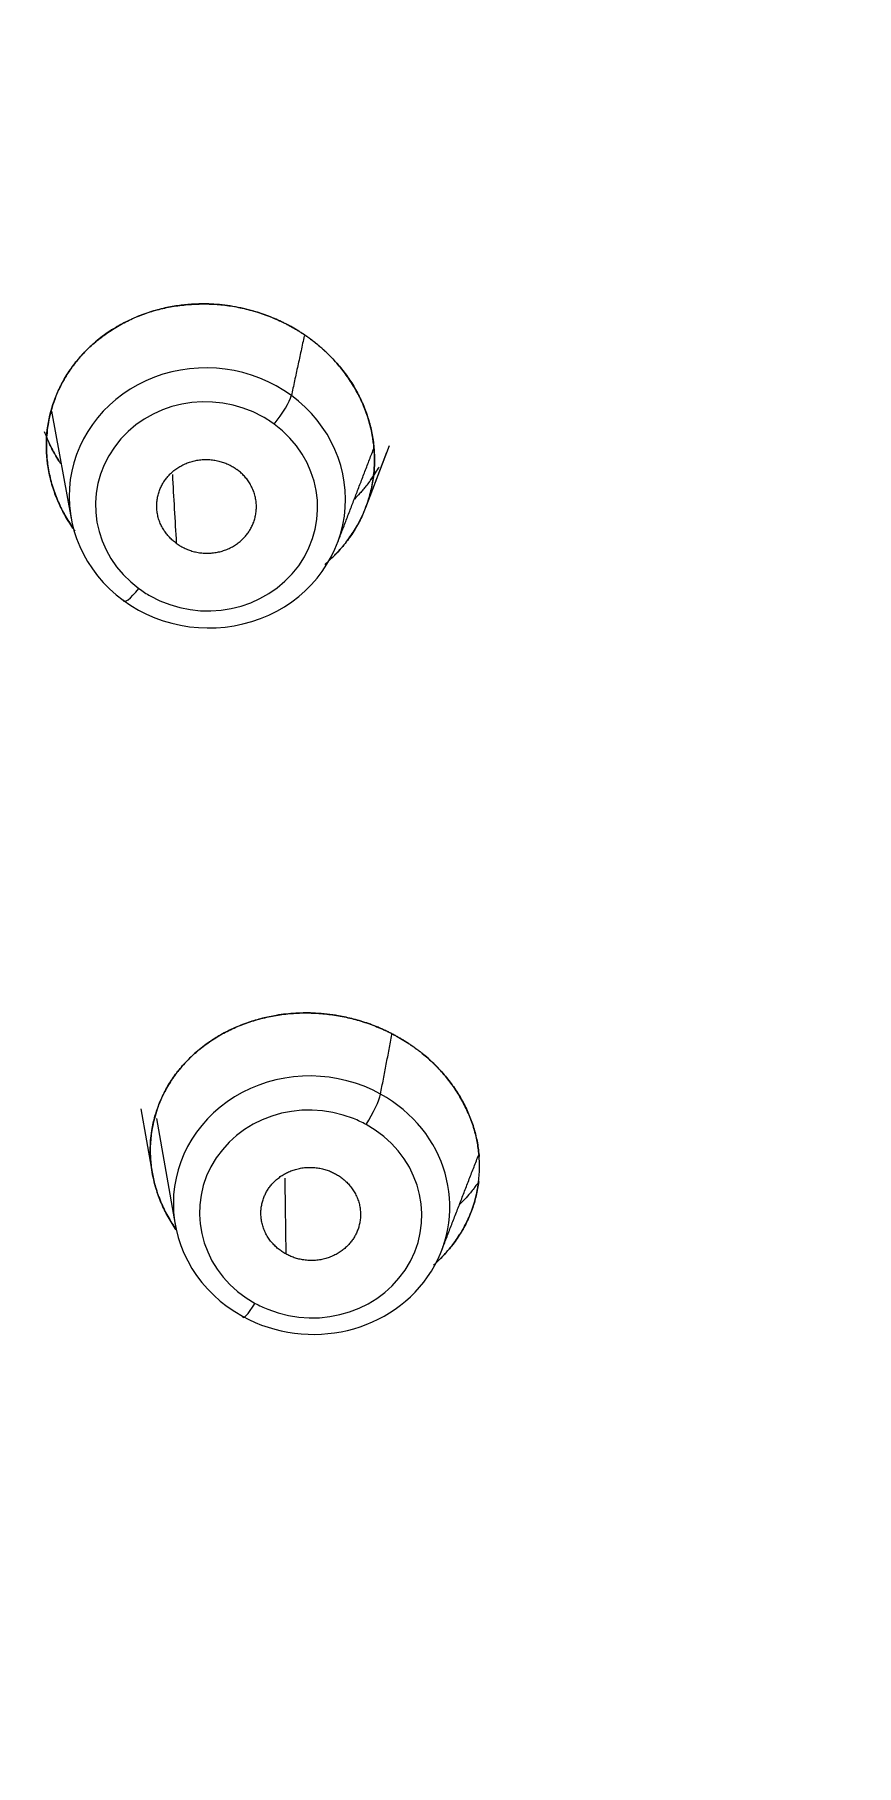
# Model space of a CAD drawing. Extents: x 5217 to 6345, y 0 to 827.
# Drawn here: x 5730.56 to 5739.63, y 449.06 to 468.15 of the extents above; entities that cross this region are included whole.
import ezdxf

# ---------------------------------------------------------------- set-up
doc = ezdxf.new("R2010")
doc.units = 0
doc.header["$LTSCALE"] = 30
doc.header["$MEASUREMENT"] = 0
doc.layers.add('1', color=7, linetype='CONTINUOUS')

msp = doc.modelspace()

# ---------------------------------------------------------------- linework, layer by layer
at = {"layer": '1', "color": 7, "linetype": 'Continuous', "lineweight": 18}
for p, q in [((5730.746, 464.001), (5730.961, 462.816)), ((5734.211, 462.936), (5734.474, 463.621)), ((5734.234, 462.996), (5734.446, 463.548)), ((5731.731, 456.303), (5731.856, 455.595)), ((5731.902, 456.197), (5732.109, 455.027)), ((5731.843, 455.667), (5731.856, 455.595))]:
    msp.add_line(p, q, dxfattribs=at)
for centre, major_axis, ratio, start_param, end_param in [((5757.244, 496.519), (-59.628, 0), 0.953717, 0, 1.529457), ((5757.244, 496.519), (-59.628, 0), 0.953717, 0, 1.529457), ((5732.464, 463.042), (-1.519, 0.142), 0.939924, 4.14643, 7.288023), ((5732.464, 463.042), (1.519, -0.142), 0.939924, 4.14643, 7.288023), ((5733.614, 455.24), (-1.519, 0.148), 0.933228, 4.28062, 7.422213), ((5733.614, 455.24), (-1.519, 0.148), 0.933228, 1.139028, 4.28062)]:
    msp.add_ellipse(centre, major_axis=major_axis, ratio=ratio, start_param=start_param, end_param=end_param, dxfattribs=at)
at = {"layer": '1', "color": 7, "linetype": 'Continuous', "lineweight": 13}
for centre, major_axis, ratio, start_param, end_param in [((5732.455, 462.949), (1.221, -0.114), 0.939924, 1.127613, 4.14643), ((5733.21, 463.958), (0.177, 0.242), 0.183058, 4.414916, 5.893529), ((5732.455, 462.949), (1.221, -0.114), 0.939924, 4.269206, 7.288023), ((5732.455, 462.949), (1.221, -0.114), 0.939924, 1.004838, 1.127613), ((5731.719, 462.144), (0.177, 0.242), 0.183058, 2.936303, 4.414916), ((5732.455, 462.949), (1.221, -0.114), 0.939924, 4.14643, 4.269206), ((5733.604, 455.143), (-1.222, 0.119), 0.933228, 4.40726, 7.422213), ((5734.227, 456.236), (-0.145, -0.263), 0.150353, 1.234424, 2.708571), ((5733.604, 455.143), (-1.222, 0.119), 0.933228, 4.28062, 4.40726), ((5733.604, 455.143), (1.222, -0.119), 0.933228, 4.40726, 7.422213), ((5733.002, 454.265), (0.145, 0.263), 0.150353, 2.901871, 4.376017), ((5733.604, 455.143), (1.222, -0.119), 0.933228, 4.28062, 4.40726)]:
    msp.add_ellipse(centre, major_axis=major_axis, ratio=ratio, start_param=start_param, end_param=end_param, dxfattribs=at)
at = {"layer": '1', "color": 7, "linetype": 'Continuous', "lineweight": 18}
for points, knots in [([(5759.712, 439.668), (5760.292, 439.691), (5761.968, 439.78), (5764.735, 440.04), (5767.995, 440.52), (5771.222, 441.172), (5774.407, 441.992), (5777.54, 442.979), (5780.611, 444.129), (5783.61, 445.439), (5786.529, 446.905), (5789.359, 448.523), (5792.092, 450.287), (5794.718, 452.192), (5797.229, 454.232), (5799.619, 456.402), (5801.88, 458.694), (5804.005, 461.101), (5805.987, 463.617), (5807.821, 466.233), (5809.501, 468.942), (5811.021, 471.735), (5812.378, 474.604), (5813.566, 477.54), (5814.583, 480.534), (5815.426, 483.576), (5816.091, 486.659), (5816.577, 489.772), (5816.882, 492.905), (5817.005, 496.05), (5816.947, 499.196), (5816.706, 502.335), (5816.285, 505.456), (5815.684, 508.55), (5814.904, 511.608), (5813.949, 514.62), (5812.822, 517.578), (5811.525, 520.471), (5810.063, 523.292), (5808.44, 526.031), (5806.66, 528.681), (5804.731, 531.234), (5802.657, 533.681), (5800.444, 536.015), (5798.1, 538.229), (5795.631, 540.316), (5793.045, 542.27), (5790.35, 544.085), (5787.555, 545.755), (5784.667, 547.276), (5781.695, 548.643), (5778.649, 549.85), (5775.538, 550.896), (5772.371, 551.776), (5769.157, 552.489), (5765.908, 553.031), (5762.632, 553.401), (5759.34, 553.598), (5756.041, 553.622), (5752.746, 553.471), (5749.464, 553.148), (5746.207, 552.652), (5742.982, 551.986), (5739.802, 551.151), (5736.674, 550.149), (5733.609, 548.985), (5730.617, 547.661), (5727.705, 546.181), (5724.883, 544.551), (5722.16, 542.774), (5719.544, 540.857), (5717.043, 538.805), (5714.664, 536.624), (5712.415, 534.322), (5710.302, 531.904), (5708.333, 529.379), (5706.512, 526.755), (5704.847, 524.038), (5703.34, 521.238), (5701.998, 518.363), (5700.825, 515.422), (5699.823, 512.423), (5698.996, 509.377), (5698.347, 506.291), (5697.877, 503.176), (5697.588, 500.041), (5697.48, 496.896), (5697.555, 493.75), (5697.811, 490.612), (5698.249, 487.493), (5698.866, 484.402), (5699.661, 481.348), (5700.631, 478.34), (5701.774, 475.388), (5703.085, 472.5), (5704.562, 469.686), (5706.199, 466.954), (5707.991, 464.313), (5709.934, 461.769), (5712.021, 459.332), (5714.245, 457.008), (5716.601, 454.805), (5719.08, 452.73), (5721.676, 450.788), (5724.38, 448.985), (5727.184, 447.328), (5730.08, 445.82), (5733.058, 444.468), (5736.111, 443.274), (5739.227, 442.243), (5742.399, 441.377), (5745.616, 440.68), (5748.868, 440.153), (5751.926, 439.822), (5753.898, 439.702), (5754.776, 439.668)], [0, 0, 0, 0, 0.004702, 0.013606, 0.022511, 0.031416, 0.040321, 0.049226, 0.058131, 0.067035, 0.07594, 0.084844, 0.093748, 0.102652, 0.111556, 0.120459, 0.129362, 0.138265, 0.147168, 0.15607, 0.164972, 0.173874, 0.182775, 0.191676, 0.200577, 0.209478, 0.218378, 0.227279, 0.236179, 0.245079, 0.253978, 0.262878, 0.271778, 0.280678, 0.289578, 0.298478, 0.307379, 0.316279, 0.32518, 0.334081, 0.342982, 0.351884, 0.360785, 0.369687, 0.37859, 0.387493, 0.396396, 0.405299, 0.414202, 0.423106, 0.43201, 0.440914, 0.449818, 0.458723, 0.467628, 0.476532, 0.485437, 0.494342, 0.503247, 0.512152, 0.521057, 0.529962, 0.538867, 0.547772, 0.556677, 0.565582, 0.574486, 0.583391, 0.592295, 0.601199, 0.610103, 0.619007, 0.62791, 0.636813, 0.645716, 0.654619, 0.663521, 0.672423, 0.681325, 0.690226, 0.699127, 0.708028, 0.716929, 0.725829, 0.734729, 0.743629, 0.752529, 0.761429, 0.770329, 0.779229, 0.788129, 0.797029, 0.805929, 0.814829, 0.82373, 0.832631, 0.841532, 0.850433, 0.859334, 0.868236, 0.877138, 0.886041, 0.894944, 0.903847, 0.91275, 0.921653, 0.930557, 0.939461, 0.948365, 0.95727, 0.966174, 0.975079, 0.983983, 0.992888, 1, 1, 1, 1]), ([(5793.07, 451.033), (5793.622, 451.416), (5795.04, 452.443), (5797.228, 454.234), (5799.62, 456.401), (5801.88, 458.694), (5804.005, 461.101), (5805.987, 463.617), (5807.821, 466.233), (5809.501, 468.942), (5811.021, 471.735), (5812.378, 474.604), (5813.566, 477.54), (5814.583, 480.534), (5815.426, 483.576), (5816.091, 486.659), (5816.577, 489.772), (5816.882, 492.905), (5817.005, 496.05), (5816.947, 499.196), (5816.706, 502.335), (5816.285, 505.456), (5815.684, 508.55), (5814.904, 511.608), (5813.949, 514.62), (5812.822, 517.578), (5811.525, 520.471), (5810.063, 523.292), (5808.44, 526.031), (5806.66, 528.681), (5804.731, 531.234), (5802.657, 533.681), (5800.444, 536.015), (5798.1, 538.229), (5795.631, 540.316), (5793.045, 542.27), (5790.35, 544.085), (5787.555, 545.755), (5784.667, 547.276), (5781.695, 548.643), (5778.649, 549.85), (5775.538, 550.896), (5772.371, 551.776), (5769.157, 552.489), (5765.908, 553.031), (5762.632, 553.401), (5759.34, 553.598), (5756.041, 553.622), (5752.746, 553.471), (5749.464, 553.148), (5746.207, 552.652), (5742.982, 551.986), (5739.802, 551.151), (5736.674, 550.149), (5733.609, 548.985), (5730.617, 547.661), (5727.705, 546.181), (5724.883, 544.551), (5722.16, 542.774), (5719.544, 540.857), (5717.043, 538.805), (5714.664, 536.624), (5712.415, 534.322), (5710.302, 531.904), (5708.333, 529.379), (5706.512, 526.755), (5704.847, 524.038), (5703.34, 521.238), (5701.998, 518.363), (5700.825, 515.422), (5699.823, 512.423), (5698.996, 509.377), (5698.347, 506.291), (5697.877, 503.176), (5697.588, 500.041), (5697.48, 496.896), (5697.555, 493.75), (5697.811, 490.612), (5698.249, 487.493), (5698.866, 484.402), (5699.661, 481.348), (5700.631, 478.34), (5701.774, 475.388), (5703.085, 472.5), (5704.562, 469.686), (5706.199, 466.954), (5707.991, 464.313), (5709.934, 461.769), (5712.021, 459.332), (5714.246, 457.009), (5716.6, 454.804), (5719.085, 452.736), (5720.978, 451.284), (5722.066, 450.56), (5722.254, 450.437)], [0, 0, 0, 0, 0.006833, 0.017845, 0.028856, 0.039868, 0.050878, 0.061889, 0.072899, 0.083908, 0.094918, 0.105926, 0.116935, 0.127943, 0.138951, 0.149959, 0.160966, 0.171973, 0.18298, 0.193987, 0.204994, 0.216001, 0.227008, 0.238016, 0.249023, 0.26003, 0.271038, 0.282046, 0.293055, 0.304063, 0.315072, 0.326082, 0.337091, 0.348102, 0.359112, 0.370123, 0.381134, 0.392146, 0.403157, 0.414169, 0.425182, 0.436194, 0.447207, 0.45822, 0.469233, 0.480246, 0.491259, 0.502272, 0.513286, 0.524299, 0.535313, 0.546326, 0.557339, 0.568352, 0.579365, 0.590378, 0.601391, 0.612403, 0.623416, 0.634428, 0.645439, 0.656451, 0.667462, 0.678472, 0.689483, 0.700493, 0.711502, 0.722512, 0.73352, 0.744529, 0.755537, 0.766545, 0.777553, 0.78856, 0.799567, 0.810574, 0.821581, 0.832588, 0.843595, 0.854602, 0.865609, 0.876617, 0.887624, 0.898632, 0.90964, 0.920649, 0.931657, 0.942666, 0.953676, 0.964686, 0.975696, 0.986706, 0.997717, 1, 1, 1, 1]), ([(5731.003, 462.679), (5730.996, 462.689), (5730.972, 462.722), (5730.917, 462.805), (5730.847, 462.931), (5730.78, 463.088), (5730.73, 463.252), (5730.689, 463.474), (5730.681, 463.753), (5730.737, 464.023), (5730.817, 464.226), (5730.894, 464.372), (5730.986, 464.51), (5731.093, 464.637), (5731.214, 464.753), (5731.347, 464.856), (5731.488, 464.946), (5731.636, 465.022), (5731.791, 465.083), (5731.952, 465.13), (5732.118, 465.162), (5732.289, 465.18), (5732.462, 465.184), (5732.636, 465.173), (5732.807, 465.147), (5732.948, 465.112), (5733.059, 465.078), (5733.141, 465.048), (5733.221, 465.015), (5733.285, 464.985), (5733.334, 464.961), (5733.368, 464.943), (5733.402, 464.924), (5733.435, 464.905), (5733.468, 464.885), (5733.5, 464.865), (5733.532, 464.844), (5733.564, 464.823), (5733.584, 464.808), (5733.595, 464.8)], [0, 0, 0, 0, 0.00755, 0.025045, 0.061025, 0.09682, 0.132786, 0.169279, 0.241654, 0.312727, 0.348225, 0.383917, 0.419959, 0.455454, 0.490668, 0.526112, 0.560632, 0.594722, 0.628194, 0.661601, 0.695271, 0.729057, 0.763293, 0.79707, 0.830727, 0.864611, 0.881522, 0.898403, 0.9153, 0.932254, 0.939819, 0.947364, 0.954895, 0.962416, 0.96993, 0.977442, 0.984954, 0.992472, 1, 1, 1, 1]), ([(5731.003, 462.679), (5730.996, 462.689), (5730.972, 462.722), (5730.917, 462.805), (5730.847, 462.931), (5730.78, 463.088), (5730.73, 463.252), (5730.689, 463.474), (5730.681, 463.753), (5730.737, 464.023), (5730.817, 464.226), (5730.894, 464.372), (5730.986, 464.51), (5731.093, 464.637), (5731.214, 464.753), (5731.347, 464.856), (5731.488, 464.946), (5731.636, 465.022), (5731.791, 465.083), (5731.952, 465.13), (5732.118, 465.162), (5732.289, 465.18), (5732.462, 465.184), (5732.636, 465.173), (5732.807, 465.147), (5732.948, 465.112), (5733.059, 465.078), (5733.141, 465.048), (5733.221, 465.015), (5733.285, 464.985), (5733.334, 464.961), (5733.368, 464.943), (5733.402, 464.924), (5733.435, 464.905), (5733.468, 464.885), (5733.5, 464.865), (5733.532, 464.844), (5733.564, 464.823), (5733.584, 464.808), (5733.595, 464.8)], [0, 0, 0, 0, 0.00755, 0.025045, 0.061025, 0.09682, 0.132786, 0.169279, 0.241654, 0.312727, 0.348225, 0.383917, 0.419959, 0.455454, 0.490668, 0.526112, 0.560632, 0.594722, 0.628194, 0.661601, 0.695271, 0.729057, 0.763293, 0.79707, 0.830727, 0.864611, 0.881522, 0.898403, 0.9153, 0.932254, 0.939819, 0.947364, 0.954895, 0.962416, 0.96993, 0.977442, 0.984954, 0.992472, 1, 1, 1, 1]), ([(5733.595, 464.8), (5733.589, 464.804), (5733.578, 464.813), (5733.56, 464.825), (5733.543, 464.837), (5733.526, 464.848), (5733.508, 464.86), (5733.49, 464.872), (5733.472, 464.883), (5733.454, 464.894), (5733.436, 464.905), (5733.417, 464.916), (5733.398, 464.926), (5733.38, 464.937), (5733.361, 464.947), (5733.341, 464.957), (5733.322, 464.967), (5733.283, 464.986), (5733.224, 465.014), (5733.142, 465.047), (5733.06, 465.077), (5732.929, 465.118), (5732.745, 465.16), (5732.55, 465.181), (5732.397, 465.183), (5732.273, 465.179), (5732.133, 465.164), (5731.971, 465.134), (5731.804, 465.087), (5731.648, 465.026), (5731.495, 464.95), (5731.343, 464.856), (5731.228, 464.764), (5731.146, 464.688), (5731.104, 464.645), (5731.065, 464.602), (5731.027, 464.558), (5730.983, 464.502), (5730.936, 464.436), (5730.891, 464.363), (5730.845, 464.279), (5730.799, 464.18), (5730.759, 464.073), (5730.728, 463.962), (5730.705, 463.848), (5730.689, 463.719), (5730.686, 463.575), (5730.699, 463.412), (5730.731, 463.245), (5730.783, 463.079), (5730.851, 462.924), (5730.919, 462.802), (5730.972, 462.722), (5730.996, 462.689), (5731.003, 462.679)], [0, 0, 0, 0, 0.00414, 0.008287, 0.012441, 0.016601, 0.020768, 0.024942, 0.029122, 0.033309, 0.037503, 0.041704, 0.045911, 0.050126, 0.054347, 0.058575, 0.062809, 0.067051, 0.084143, 0.101227, 0.118302, 0.13537, 0.18102, 0.228229, 0.2495, 0.270876, 0.301003, 0.333146, 0.368806, 0.40518, 0.434327, 0.473778, 0.515817, 0.527136, 0.544432, 0.554258, 0.563806, 0.582214, 0.599636, 0.615989, 0.637855, 0.661586, 0.687184, 0.712326, 0.737499, 0.762703, 0.79734, 0.830802, 0.868857, 0.90603, 0.941275, 0.975015, 0.992559, 1, 1, 1, 1]), ([(5733.595, 464.8), (5733.589, 464.804), (5733.578, 464.813), (5733.56, 464.825), (5733.543, 464.837), (5733.526, 464.848), (5733.508, 464.86), (5733.49, 464.872), (5733.472, 464.883), (5733.454, 464.894), (5733.436, 464.905), (5733.417, 464.916), (5733.398, 464.926), (5733.38, 464.937), (5733.361, 464.947), (5733.341, 464.957), (5733.322, 464.967), (5733.283, 464.986), (5733.224, 465.014), (5733.142, 465.047), (5733.06, 465.077), (5732.929, 465.118), (5732.745, 465.16), (5732.55, 465.181), (5732.397, 465.183), (5732.273, 465.179), (5732.133, 465.164), (5731.971, 465.134), (5731.804, 465.087), (5731.648, 465.026), (5731.495, 464.95), (5731.343, 464.856), (5731.228, 464.764), (5731.146, 464.688), (5731.104, 464.645), (5731.065, 464.602), (5731.027, 464.558), (5730.983, 464.502), (5730.936, 464.436), (5730.891, 464.363), (5730.845, 464.279), (5730.799, 464.18), (5730.759, 464.073), (5730.728, 463.962), (5730.705, 463.848), (5730.689, 463.719), (5730.686, 463.575), (5730.699, 463.412), (5730.731, 463.245), (5730.783, 463.079), (5730.851, 462.924), (5730.919, 462.802), (5730.972, 462.722), (5730.996, 462.689), (5731.003, 462.679)], [0, 0, 0, 0, 0.00414, 0.008287, 0.012441, 0.016601, 0.020768, 0.024942, 0.029122, 0.033309, 0.037503, 0.041704, 0.045911, 0.050126, 0.054347, 0.058575, 0.062809, 0.067051, 0.084143, 0.101227, 0.118302, 0.13537, 0.18102, 0.228229, 0.2495, 0.270876, 0.301003, 0.333146, 0.368806, 0.40518, 0.434327, 0.473778, 0.515817, 0.527136, 0.544432, 0.554258, 0.563806, 0.582214, 0.599636, 0.615989, 0.637855, 0.661586, 0.687184, 0.712326, 0.737499, 0.762703, 0.79734, 0.830802, 0.868857, 0.90603, 0.941275, 0.975015, 0.992559, 1, 1, 1, 1]), ([(5733.759, 462.309), (5733.782, 462.328), (5733.834, 462.375), (5733.896, 462.437), (5733.941, 462.488), (5733.968, 462.52), (5734, 462.559), (5734.058, 462.638), (5734.138, 462.767), (5734.207, 462.918), (5734.259, 463.075), (5734.293, 463.228), (5734.31, 463.394), (5734.308, 463.551), (5734.291, 463.706), (5734.258, 463.862), (5734.206, 464.021), (5734.139, 464.17), (5734.071, 464.289), (5734.01, 464.38), (5733.96, 464.448), (5733.906, 464.514), (5733.859, 464.566), (5733.819, 464.607), (5733.789, 464.637), (5733.758, 464.666), (5733.726, 464.695), (5733.694, 464.722), (5733.662, 464.749), (5733.628, 464.775), (5733.606, 464.792), (5733.595, 464.8)], [0, 0, 0, 0, 0.031565, 0.072388, 0.090882, 0.103404, 0.116452, 0.144197, 0.206507, 0.276972, 0.320968, 0.383116, 0.444179, 0.498738, 0.549699, 0.608404, 0.666437, 0.722248, 0.776559, 0.80472, 0.832901, 0.861103, 0.88933, 0.903318, 0.917262, 0.931162, 0.945017, 0.958828, 0.972595, 0.986319, 1, 1, 1, 1]), ([(5733.595, 464.8), (5733.6, 464.796), (5733.612, 464.787), (5733.629, 464.775), (5733.646, 464.761), (5733.663, 464.748), (5733.679, 464.735), (5733.696, 464.721), (5733.712, 464.707), (5733.728, 464.693), (5733.744, 464.679), (5733.759, 464.665), (5733.775, 464.65), (5733.79, 464.636), (5733.805, 464.621), (5733.82, 464.606), (5733.835, 464.59), (5733.865, 464.56), (5733.907, 464.512), (5733.961, 464.447), (5734.011, 464.38), (5734.073, 464.287), (5734.141, 464.166), (5734.208, 464.015), (5734.259, 463.858), (5734.293, 463.698), (5734.309, 463.536), (5734.309, 463.375), (5734.29, 463.215), (5734.255, 463.058), (5734.202, 462.906), (5734.133, 462.76), (5734.048, 462.621), (5733.947, 462.49), (5733.864, 462.404), (5733.817, 462.361), (5733.812, 462.356)], [0, 0, 0, 0, 0.007138, 0.014271, 0.021399, 0.028525, 0.035648, 0.042771, 0.049894, 0.057019, 0.064146, 0.071278, 0.078415, 0.085559, 0.09271, 0.09987, 0.10704, 0.114221, 0.142972, 0.171643, 0.200309, 0.229049, 0.28686, 0.344687, 0.402922, 0.461602, 0.520365, 0.578985, 0.637342, 0.696071, 0.754644, 0.813414, 0.872571, 0.931933, 0.991913, 1, 1, 1, 1]), ([(5733.759, 462.309), (5733.782, 462.328), (5733.834, 462.375), (5733.896, 462.437), (5733.941, 462.488), (5733.968, 462.52), (5734, 462.559), (5734.058, 462.638), (5734.138, 462.767), (5734.207, 462.918), (5734.259, 463.075), (5734.293, 463.228), (5734.31, 463.394), (5734.308, 463.551), (5734.291, 463.706), (5734.258, 463.862), (5734.206, 464.021), (5734.139, 464.17), (5734.071, 464.289), (5734.01, 464.38), (5733.96, 464.448), (5733.906, 464.514), (5733.859, 464.566), (5733.819, 464.607), (5733.789, 464.637), (5733.758, 464.666), (5733.726, 464.695), (5733.694, 464.722), (5733.662, 464.749), (5733.628, 464.775), (5733.606, 464.792), (5733.595, 464.8)], [0, 0, 0, 0, 0.031565, 0.072388, 0.090882, 0.103404, 0.116452, 0.144197, 0.206507, 0.276972, 0.320968, 0.383116, 0.444179, 0.498738, 0.549699, 0.608404, 0.666437, 0.722248, 0.776559, 0.80472, 0.832901, 0.861103, 0.88933, 0.903318, 0.917262, 0.931162, 0.945017, 0.958828, 0.972595, 0.986319, 1, 1, 1, 1]), ([(5733.595, 464.8), (5733.6, 464.796), (5733.612, 464.787), (5733.629, 464.775), (5733.646, 464.761), (5733.663, 464.748), (5733.679, 464.735), (5733.696, 464.721), (5733.712, 464.707), (5733.728, 464.693), (5733.744, 464.679), (5733.759, 464.665), (5733.775, 464.65), (5733.79, 464.636), (5733.805, 464.621), (5733.82, 464.606), (5733.835, 464.59), (5733.865, 464.56), (5733.907, 464.512), (5733.961, 464.447), (5734.011, 464.38), (5734.073, 464.287), (5734.141, 464.166), (5734.208, 464.015), (5734.259, 463.858), (5734.293, 463.698), (5734.309, 463.536), (5734.309, 463.375), (5734.29, 463.215), (5734.255, 463.058), (5734.202, 462.906), (5734.133, 462.76), (5734.048, 462.621), (5733.947, 462.49), (5733.864, 462.404), (5733.817, 462.361), (5733.812, 462.356)], [0, 0, 0, 0, 0.007138, 0.014271, 0.021399, 0.028525, 0.035648, 0.042771, 0.049894, 0.057019, 0.064146, 0.071278, 0.078415, 0.085559, 0.09271, 0.09987, 0.10704, 0.114221, 0.142972, 0.171643, 0.200309, 0.229049, 0.28686, 0.344687, 0.402922, 0.461602, 0.520365, 0.578985, 0.637342, 0.696071, 0.754644, 0.813414, 0.872571, 0.931933, 0.991913, 1, 1, 1, 1]), ([(5730.664, 463.776), (5730.685, 463.721), (5730.733, 463.61), (5730.798, 463.494), (5730.838, 463.431), (5730.845, 463.421)], [0, 0, 0, 0, 0.448467, 0.912404, 1, 1, 1, 1]), ([(5730.664, 463.776), (5730.685, 463.721), (5730.733, 463.61), (5730.798, 463.494), (5730.838, 463.431), (5730.845, 463.421)], [0, 0, 0, 0, 0.448467, 0.912404, 1, 1, 1, 1]), ([(5730.845, 463.421), (5730.838, 463.431), (5730.8, 463.491), (5730.757, 463.568), (5730.724, 463.636), (5730.717, 463.651)], [0, 0, 0, 0, 0.133056, 0.802214, 1, 1, 1, 1]), ([(5730.845, 463.421), (5730.838, 463.431), (5730.8, 463.491), (5730.757, 463.568), (5730.724, 463.636), (5730.717, 463.651)], [0, 0, 0, 0, 0.133056, 0.802214, 1, 1, 1, 1]), ([(5734.277, 463.255), (5734.27, 463.244), (5734.249, 463.216), (5734.217, 463.175), (5734.182, 463.132), (5734.14, 463.084), (5734.108, 463.051), (5734.087, 463.03)], [0, 0, 0, 0, 0.137504, 0.35599, 0.533587, 0.705057, 1, 1, 1, 1]), ([(5734.277, 463.255), (5734.27, 463.244), (5734.249, 463.216), (5734.217, 463.175), (5734.182, 463.132), (5734.14, 463.084), (5734.108, 463.051), (5734.087, 463.03)], [0, 0, 0, 0, 0.137504, 0.35599, 0.533587, 0.705057, 1, 1, 1, 1]), ([(5734.266, 463.239), (5734.285, 463.266), (5734.318, 463.314), (5734.348, 463.364), (5734.361, 463.386)], [0, 0, 0, 0, 0.555119, 1, 1, 1, 1]), ([(5734.266, 463.239), (5734.285, 463.266), (5734.304, 463.293), (5734.321, 463.321), (5734.322, 463.321)], [0, 0, 0, 0, 0.984578, 1, 1, 1, 1]), ([(5732.124, 454.963), (5732.119, 454.97), (5732.082, 455.023), (5732.018, 455.128), (5731.945, 455.281), (5731.884, 455.458), (5731.841, 455.656), (5731.829, 455.873), (5731.848, 456.068), (5731.889, 456.241), (5731.943, 456.39), (5732.013, 456.534), (5732.1, 456.67), (5732.203, 456.797), (5732.321, 456.913), (5732.45, 457.018), (5732.589, 457.11), (5732.738, 457.187), (5732.894, 457.251), (5733.056, 457.3), (5733.223, 457.336), (5733.394, 457.357), (5733.566, 457.363), (5733.739, 457.354), (5733.882, 457.336), (5733.994, 457.313), (5734.078, 457.294), (5734.16, 457.27), (5734.228, 457.248), (5734.282, 457.229), (5734.321, 457.213), (5734.36, 457.197), (5734.399, 457.18), (5734.437, 457.163), (5734.475, 457.145), (5734.512, 457.125), (5734.537, 457.112), (5734.549, 457.105)], [0, 0, 0, 0, 0.005314, 0.043119, 0.081141, 0.119761, 0.17116, 0.221791, 0.272582, 0.310197, 0.347741, 0.38558, 0.42312, 0.460936, 0.498918, 0.536479, 0.573555, 0.609973, 0.646363, 0.682366, 0.718306, 0.754094, 0.789701, 0.82511, 0.860546, 0.878093, 0.895596, 0.913097, 0.930641, 0.939334, 0.948009, 0.956673, 0.96533, 0.973986, 0.982646, 0.991315, 1, 1, 1, 1]), ([(5732.124, 454.963), (5732.119, 454.97), (5732.082, 455.023), (5732.018, 455.128), (5731.945, 455.281), (5731.884, 455.458), (5731.841, 455.656), (5731.829, 455.873), (5731.848, 456.068), (5731.889, 456.241), (5731.943, 456.39), (5732.013, 456.534), (5732.1, 456.67), (5732.203, 456.797), (5732.321, 456.913), (5732.45, 457.018), (5732.589, 457.11), (5732.738, 457.187), (5732.894, 457.251), (5733.056, 457.3), (5733.223, 457.336), (5733.394, 457.357), (5733.566, 457.363), (5733.739, 457.354), (5733.882, 457.336), (5733.994, 457.313), (5734.078, 457.294), (5734.16, 457.27), (5734.228, 457.248), (5734.282, 457.229), (5734.321, 457.213), (5734.36, 457.197), (5734.399, 457.18), (5734.437, 457.163), (5734.475, 457.145), (5734.512, 457.125), (5734.537, 457.112), (5734.549, 457.105)], [0, 0, 0, 0, 0.005314, 0.043119, 0.081141, 0.119761, 0.17116, 0.221791, 0.272582, 0.310197, 0.347741, 0.38558, 0.42312, 0.460936, 0.498918, 0.536479, 0.573555, 0.609973, 0.646363, 0.682366, 0.718306, 0.754094, 0.789701, 0.82511, 0.860546, 0.878093, 0.895596, 0.913097, 0.930641, 0.939334, 0.948009, 0.956673, 0.96533, 0.973986, 0.982646, 0.991315, 1, 1, 1, 1]), ([(5734.549, 457.105), (5734.543, 457.109), (5734.53, 457.116), (5734.51, 457.126), (5734.491, 457.136), (5734.471, 457.146), (5734.451, 457.156), (5734.431, 457.166), (5734.41, 457.175), (5734.39, 457.184), (5734.369, 457.193), (5734.349, 457.202), (5734.328, 457.211), (5734.307, 457.219), (5734.285, 457.227), (5734.264, 457.235), (5734.223, 457.25), (5734.161, 457.27), (5734.078, 457.293), (5733.995, 457.313), (5733.897, 457.333), (5733.784, 457.349), (5733.627, 457.362), (5733.439, 457.361), (5733.243, 457.34), (5733.068, 457.303), (5732.909, 457.256), (5732.748, 457.192), (5732.6, 457.115), (5732.456, 457.023), (5732.317, 456.912), (5732.209, 456.802), (5732.14, 456.718), (5732.105, 456.672), (5732.079, 456.634), (5732.049, 456.589), (5732.018, 456.538), (5731.981, 456.468), (5731.944, 456.39), (5731.908, 456.296), (5731.878, 456.194), (5731.856, 456.095), (5731.842, 456.001), (5731.835, 455.914), (5731.833, 455.828), (5731.838, 455.719), (5731.855, 455.589), (5731.892, 455.432), (5731.947, 455.275), (5732.023, 455.119), (5732.087, 455.017), (5732.122, 454.966), (5732.125, 454.963)], [0, 0, 0, 0, 0.004556, 0.009119, 0.013689, 0.018267, 0.022852, 0.027444, 0.032043, 0.036649, 0.041263, 0.045885, 0.050514, 0.05515, 0.059794, 0.064445, 0.069104, 0.086699, 0.104281, 0.121853, 0.139416, 0.165273, 0.191666, 0.236284, 0.281609, 0.31429, 0.349004, 0.387298, 0.426312, 0.4582, 0.50093, 0.546587, 0.563519, 0.57672, 0.586245, 0.595721, 0.614623, 0.628408, 0.652098, 0.675228, 0.700276, 0.727251, 0.747745, 0.76819, 0.788586, 0.808932, 0.845469, 0.880106, 0.920351, 0.959635, 0.996864, 1, 1, 1, 1]), ([(5734.549, 457.105), (5734.543, 457.109), (5734.53, 457.116), (5734.51, 457.126), (5734.491, 457.136), (5734.471, 457.146), (5734.451, 457.156), (5734.431, 457.166), (5734.41, 457.175), (5734.39, 457.184), (5734.369, 457.193), (5734.349, 457.202), (5734.328, 457.211), (5734.307, 457.219), (5734.285, 457.227), (5734.264, 457.235), (5734.223, 457.25), (5734.161, 457.27), (5734.078, 457.293), (5733.995, 457.313), (5733.897, 457.333), (5733.784, 457.349), (5733.627, 457.362), (5733.439, 457.361), (5733.243, 457.34), (5733.068, 457.303), (5732.909, 457.256), (5732.748, 457.192), (5732.6, 457.115), (5732.456, 457.023), (5732.317, 456.912), (5732.209, 456.802), (5732.14, 456.718), (5732.105, 456.672), (5732.079, 456.634), (5732.049, 456.589), (5732.018, 456.538), (5731.981, 456.468), (5731.944, 456.39), (5731.908, 456.296), (5731.878, 456.194), (5731.856, 456.095), (5731.842, 456.001), (5731.835, 455.914), (5731.833, 455.828), (5731.838, 455.719), (5731.855, 455.589), (5731.892, 455.432), (5731.947, 455.275), (5732.023, 455.119), (5732.087, 455.017), (5732.122, 454.966), (5732.125, 454.963)], [0, 0, 0, 0, 0.004556, 0.009119, 0.013689, 0.018267, 0.022852, 0.027444, 0.032043, 0.036649, 0.041263, 0.045885, 0.050514, 0.05515, 0.059794, 0.064445, 0.069104, 0.086699, 0.104281, 0.121853, 0.139416, 0.165273, 0.191666, 0.236284, 0.281609, 0.31429, 0.349004, 0.387298, 0.426312, 0.4582, 0.50093, 0.546587, 0.563519, 0.57672, 0.586245, 0.595721, 0.614623, 0.628408, 0.652098, 0.675228, 0.700276, 0.727251, 0.747745, 0.76819, 0.788586, 0.808932, 0.845469, 0.880106, 0.920351, 0.959635, 0.996864, 1, 1, 1, 1]), ([(5734.549, 457.105), (5734.556, 457.102), (5734.568, 457.095), (5734.587, 457.084), (5734.606, 457.073), (5734.624, 457.062), (5734.643, 457.051), (5734.661, 457.039), (5734.679, 457.027), (5734.697, 457.015), (5734.715, 457.003), (5734.733, 456.991), (5734.75, 456.979), (5734.767, 456.966), (5734.785, 456.953), (5734.802, 456.94), (5734.819, 456.927), (5734.852, 456.9), (5734.901, 456.859), (5734.963, 456.801), (5735.022, 456.742), (5735.096, 456.659), (5735.181, 456.549), (5735.269, 456.411), (5735.341, 456.267), (5735.398, 456.118), (5735.439, 455.965), (5735.456, 455.851), (5735.462, 455.789), (5735.463, 455.778)], [0, 0, 0, 0, 0.012222, 0.024434, 0.036637, 0.048834, 0.061026, 0.073217, 0.085407, 0.097599, 0.109795, 0.121996, 0.134206, 0.146426, 0.158657, 0.170903, 0.183165, 0.195445, 0.244336, 0.293105, 0.341879, 0.390789, 0.488525, 0.586336, 0.684171, 0.782535, 0.880946, 0.979447, 1, 1, 1, 1]), ([(5734.961, 454.581), (5734.987, 454.604), (5735.031, 454.644), (5735.092, 454.708), (5735.165, 454.792), (5735.22, 454.869), (5735.26, 454.933), (5735.283, 454.972), (5735.33, 455.058), (5735.389, 455.194), (5735.435, 455.354), (5735.461, 455.512), (5735.47, 455.666), (5735.461, 455.826), (5735.436, 455.977), (5735.396, 456.124), (5735.339, 456.271), (5735.265, 456.417), (5735.178, 456.553), (5735.095, 456.66), (5735.021, 456.742), (5734.962, 456.803), (5734.899, 456.861), (5734.846, 456.906), (5734.803, 456.939), (5734.773, 456.962), (5734.742, 456.985), (5734.711, 457.006), (5734.679, 457.027), (5734.647, 457.048), (5734.615, 457.068), (5734.582, 457.087), (5734.56, 457.099), (5734.549, 457.105)], [0, 0, 0, 0, 0.034089, 0.059672, 0.089845, 0.146294, 0.156348, 0.167449, 0.192871, 0.257191, 0.321013, 0.365927, 0.42344, 0.479946, 0.530851, 0.578674, 0.633193, 0.68711, 0.739019, 0.789595, 0.816112, 0.842647, 0.869203, 0.895782, 0.907492, 0.919169, 0.930814, 0.942425, 0.954004, 0.965551, 0.977065, 0.988548, 1, 1, 1, 1]), ([(5734.961, 454.581), (5734.987, 454.604), (5735.031, 454.644), (5735.092, 454.708), (5735.165, 454.792), (5735.22, 454.869), (5735.26, 454.933), (5735.283, 454.972), (5735.33, 455.058), (5735.389, 455.194), (5735.435, 455.354), (5735.461, 455.512), (5735.47, 455.666), (5735.461, 455.826), (5735.436, 455.977), (5735.396, 456.124), (5735.339, 456.271), (5735.265, 456.417), (5735.178, 456.553), (5735.095, 456.66), (5735.021, 456.742), (5734.962, 456.803), (5734.899, 456.861), (5734.846, 456.906), (5734.803, 456.939), (5734.773, 456.962), (5734.742, 456.985), (5734.711, 457.006), (5734.679, 457.027), (5734.647, 457.048), (5734.615, 457.068), (5734.582, 457.087), (5734.56, 457.099), (5734.549, 457.105)], [0, 0, 0, 0, 0.034089, 0.059672, 0.089845, 0.146294, 0.156348, 0.167449, 0.192871, 0.257191, 0.321013, 0.365927, 0.42344, 0.479946, 0.530851, 0.578674, 0.633193, 0.68711, 0.739019, 0.789595, 0.816112, 0.842647, 0.869203, 0.895782, 0.907492, 0.919169, 0.930814, 0.942425, 0.954004, 0.965551, 0.977065, 0.988548, 1, 1, 1, 1]), ([(5734.549, 457.105), (5734.556, 457.102), (5734.568, 457.095), (5734.587, 457.084), (5734.606, 457.073), (5734.624, 457.062), (5734.643, 457.051), (5734.661, 457.039), (5734.679, 457.027), (5734.697, 457.015), (5734.715, 457.003), (5734.733, 456.991), (5734.75, 456.979), (5734.767, 456.966), (5734.785, 456.953), (5734.802, 456.94), (5734.819, 456.927), (5734.852, 456.9), (5734.901, 456.859), (5734.963, 456.801), (5735.022, 456.742), (5735.096, 456.659), (5735.181, 456.549), (5735.269, 456.411), (5735.341, 456.267), (5735.398, 456.118), (5735.439, 455.965), (5735.456, 455.851), (5735.462, 455.789), (5735.463, 455.778)], [0, 0, 0, 0, 0.012222, 0.024434, 0.036637, 0.048834, 0.061026, 0.073217, 0.085407, 0.097599, 0.109795, 0.121996, 0.134206, 0.146426, 0.158657, 0.170903, 0.183165, 0.195445, 0.244336, 0.293105, 0.341879, 0.390789, 0.488525, 0.586336, 0.684171, 0.782535, 0.880946, 0.979447, 1, 1, 1, 1]), ([(5735.458, 455.501), (5735.458, 455.501), (5735.451, 455.449), (5735.433, 455.345), (5735.388, 455.194), (5735.326, 455.047), (5735.247, 454.906), (5735.15, 454.773), (5735.066, 454.68), (5735.016, 454.631), (5735.005, 454.622)], [0, 0, 0, 0, 0.0009, 0.157343, 0.314977, 0.475214, 0.635261, 0.79639, 0.959278, 1, 1, 1, 1]), ([(5735.457, 455.5), (5735.451, 455.448), (5735.433, 455.345), (5735.388, 455.194), (5735.326, 455.047), (5735.247, 454.906), (5735.15, 454.773), (5735.066, 454.68), (5735.016, 454.631), (5735.005, 454.622)], [0, 0, 0, 0, 0.15583, 0.313747, 0.474271, 0.634606, 0.796024, 0.959205, 1, 1, 1, 1]), ([(5735.456, 455.496), (5735.454, 455.493), (5735.448, 455.483), (5735.436, 455.467), (5735.421, 455.446), (5735.398, 455.416), (5735.36, 455.368), (5735.314, 455.316), (5735.273, 455.274), (5735.254, 455.255), (5735.246, 455.247)], [0, 0, 0, 0, 0.029836, 0.110887, 0.191949, 0.259497, 0.461402, 0.754979, 0.896354, 1, 1, 1, 1]), ([(5735.456, 455.496), (5735.454, 455.493), (5735.448, 455.483), (5735.436, 455.467), (5735.421, 455.446), (5735.398, 455.416), (5735.36, 455.368), (5735.314, 455.316), (5735.273, 455.274), (5735.254, 455.255), (5735.246, 455.247)], [0, 0, 0, 0, 0.029836, 0.110887, 0.191949, 0.259497, 0.461402, 0.754979, 0.896354, 1, 1, 1, 1])]:
    msp.add_open_spline(points, degree=3, knots=knots, dxfattribs=at)
msp.add_rational_spline([(5697.616, 496.519), (5697.616, 441.954), (5754.78, 439.699)], [1, 0.715597051235, 0.983511684925], degree=2, dxfattribs=at)
msp.add_rational_spline([(5697.616, 496.519), (5697.616, 441.954), (5754.78, 439.699)], [1, 0.715597051235, 0.983511684925], degree=2, dxfattribs=at)
at = {"layer": '1', "color": 7, "linetype": 'Continuous', "lineweight": 13}
for points, degree in [([(5733.533, 464.83), (5733.391, 464.17)], 1), ([(5732.078, 463.3), (5732.092, 463.047), (5732.106, 462.795), (5732.121, 462.542)], 3), ([(5734.375, 456.466), (5734.501, 457.122)], 1), ([(5733.318, 455.539), (5733.322, 455.26), (5733.326, 454.981), (5733.33, 454.702)], 3)]:
    msp.add_open_spline(points, degree=degree, dxfattribs=at)
at = {"layer": '1', "color": 7, "linetype": 'Continuous', "lineweight": 18}
for points, weights in [([(5732.121, 462.542), (5731.684, 462.861), (5732.019, 463.268), (5732.353, 463.675), (5732.79, 463.356)], [1, 0.707106781175, 1, 0.707106781175, 1]), ([(5732.121, 462.542), (5732.557, 462.223), (5732.892, 462.63), (5733.226, 463.037), (5732.79, 463.356)], [1, 0.707106781189, 1, 0.707106781189, 1]), ([(5733.33, 454.702), (5732.854, 454.964), (5733.128, 455.406), (5733.402, 455.847), (5733.879, 455.585)], [1, 0.70710678119, 1, 0.70710678119, 1]), ([(5733.879, 455.585), (5734.355, 455.323), (5734.081, 454.881), (5733.806, 454.439), (5733.33, 454.702)], [1, 0.707106781185, 1, 0.707106781185, 1])]:
    msp.add_rational_spline(points, weights, degree=2, knots=[0, 0, 0, 0.5, 0.5, 1, 1, 1], dxfattribs=at)
for points in [[(5733.897, 462.538), (5734.297, 463.579)], [(5735.044, 454.727), (5735.458, 455.796)]]:
    msp.add_open_spline(points, degree=1, dxfattribs=at)

doc.saveas('drawing.dxf')
